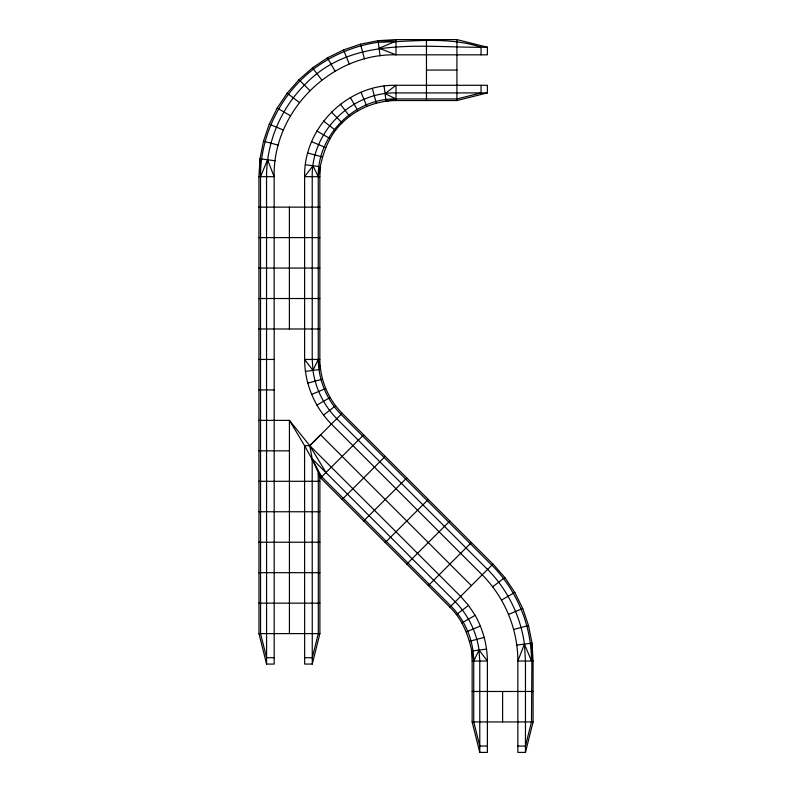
<?xml version="1.0" encoding="UTF-8"?>
<svg xmlns="http://www.w3.org/2000/svg" width="792" height="792" viewBox="0 0 792 792"><rect width="100%" height="100%" fill="white"/><g stroke="black" fill="none" stroke-linecap="round" stroke-linejoin="round"><path stroke-width="1.19" d="M274.19 328.987L274.19 664.072L266.577 664.072L258.964 633.61L258.925 176.675L259.994 158.776L263.498 141.174L269.26 124.186L277.2 108.088L287.169 93.169L299 79.685L312.493 67.845L327.413 57.875L343.5 49.946L360.499 44.174L378.091 40.679L396 39.6L456.925 39.6L487.387 47.213L487.387 54.826L396 54.826C330.868 53.321 272.636 111.553 274.151 176.675L274.151 328.987M491.812 565.201L341.025 414.424C326.69 399.911 318.384 379.853 318.255 359.449L318.255 176.675C321.602 157.103 327.274 136.976 342.174 122.849C356.351 108.761 376.022 100.663 396 100.525L456.925 100.525L487.387 92.911L487.387 85.288L396 85.288C347.153 84.269 303.583 127.829 304.613 176.675L304.613 359.449C304.702 383.437 314.483 407.048 331.383 424.076L482.16 574.853M492.931 564.082L342.154 413.305C328.106 399.079 319.978 379.437 319.849 359.449L319.849 176.675L320.532 166.746L305.395 164.756M258.964 420.374L289.427 420.374L304.573 445.658L304.653 664.072L312.276 664.072L319.889 633.61L319.889 481.298L258.964 481.298M482.209 574.804C504.712 597.514 517.859 629.006 517.849 661.013L517.849 752.4L525.462 752.4L533.075 721.938L533.075 661.013L532.006 643.104L528.502 625.512L522.74 608.513L514.8 592.426L504.831 577.507L493 564.013L449.826 607.187C464.726 621.314 470.398 641.441 473.745 661.013L473.745 721.938L479.774 746.054L487.387 746.054M289.427 633.61L289.427 420.374L309.791 445.658L312.187 458.845L455.232 601.781C468.072 614.83 476.537 631.947 479.041 650.083L473.745 661.013C473.606 640.619 465.33 620.532 450.955 606.058L321.73 476.804L304.573 445.658L309.791 445.658L320.572 434.848L471.388 585.625M325.997 472.537L309.791 445.658L342.174 413.275M363.686 434.848L320.612 477.923L312.187 458.845L312.276 664.072M342.154 499.465L385.229 456.38M363.686 521.007L406.771 477.923M385.229 542.54L428.314 499.465M406.771 564.082L449.846 521.007M428.314 585.625L471.388 542.54M323.502 415.087L335.61 405.791M456.39 614.671L468.498 605.385L460.617 596.396L309.791 445.658M492.723 586.793L504.831 577.507M316.859 405.148L330.076 397.515M461.924 622.948L475.141 615.325C482.991 629.234 487.228 645.034 487.387 661.013L487.387 752.4L479.774 752.4L472.151 721.938L472.151 661.013L471.468 651.073L486.605 649.084M501.583 600.059L514.8 592.426M311.573 394.426L325.67 388.585M466.33 631.887L480.427 626.036M508.632 614.354L522.74 608.513M307.732 383.11L322.473 379.15M469.527 641.312L484.268 637.362M513.761 629.462L528.502 625.512M305.395 371.379L320.532 369.389L318.255 359.449L312.959 370.389C315.473 388.516 323.918 405.643 336.778 418.681L487.545 569.468M516.869 645.104L532.006 643.104L531.491 721.938L525.462 746.054L517.849 746.054M487.387 47.213C424.849 48.342 352.48 34.234 304.395 85.081C280.487 109.207 266.498 142.669 266.538 176.675L266.577 664.072M426.462 70.062L456.925 70.062M487.387 92.911L396 92.911C351.222 92.001 311.325 131.908 312.226 176.675L312.226 359.449L312.959 370.389L304.613 359.449L319.849 359.449M258.925 176.675L274.151 176.675L267.557 159.766L260.509 176.675L260.548 633.61L266.577 657.726L274.19 657.726M319.849 176.675L304.613 176.675L312.959 165.746L318.255 176.675C317.443 135.125 354.45 98.129 396 98.941L456.925 98.941L481.041 92.911L481.041 85.288M258.925 207.138L319.849 207.138M258.925 237.6L319.849 237.6M258.925 268.062L319.849 268.062M258.925 298.525L319.849 298.525M258.925 328.987L319.849 328.987M258.964 359.449L274.19 359.449M258.964 389.912L274.19 389.912M258.964 450.836L289.427 450.836M258.964 511.761L319.889 511.761M258.964 542.223L319.889 542.223M258.964 572.685L319.889 572.685M258.964 603.148L319.889 603.148M258.964 633.61L319.889 633.61M304.653 657.726L312.276 657.726L318.305 633.61L318.305 481.298M472.151 661.013L487.387 661.013L479.041 650.083L479.774 661.013L479.774 752.4M533.075 661.013L517.849 661.013L524.443 644.104C520.552 616.057 507.494 589.565 487.605 569.408M472.151 691.475L533.075 691.475M472.151 721.938L533.075 721.938M275.131 160.766L259.994 158.776L260.509 176.675C260.33 135.115 280.556 94.426 313.464 69.112C332.412 54.866 354.836 45.58 378.299 42.253C412.464 41.63 448.054 36.323 481.041 47.213L481.041 54.826M263.498 141.174L278.24 145.124M307.732 153.024L322.473 156.974M269.26 124.186L283.368 130.027M311.573 141.709L325.67 147.55M277.2 108.088L290.417 115.721M316.859 130.987L330.076 138.62M287.169 93.169L299.277 102.465M323.502 121.047L335.61 130.343M318.216 481.298L318.216 473.408L321.73 476.804M299 79.685L309.791 90.476M331.383 112.058L342.174 122.849M449.846 607.167L320.612 477.923L318.216 473.408M491.872 565.142C516.899 590.396 531.551 625.423 531.491 661.013L524.443 644.104L525.462 661.013L525.462 752.4M312.493 67.845L321.78 79.962M340.372 104.178L349.658 116.285M468.498 605.385L475.141 615.325M327.413 57.875L335.046 71.102M350.312 97.535L357.935 110.751M343.5 49.946L349.341 64.043M361.023 92.248L366.864 106.356M360.499 44.174L364.449 58.925M372.349 88.407L376.299 103.148M380.091 55.806L378.091 40.679L396 41.184L379.091 48.243L396 54.826L396 39.6M384.07 86.071L386.06 101.208L396 98.941L385.07 93.644L396 85.288L396 100.525M502.613 691.475L502.613 721.938M456.925 39.6L456.925 100.525M426.462 39.6L426.462 100.525M319.8 477.249L319.8 481.298M289.387 207.138L289.387 328.987"/></g></svg>
